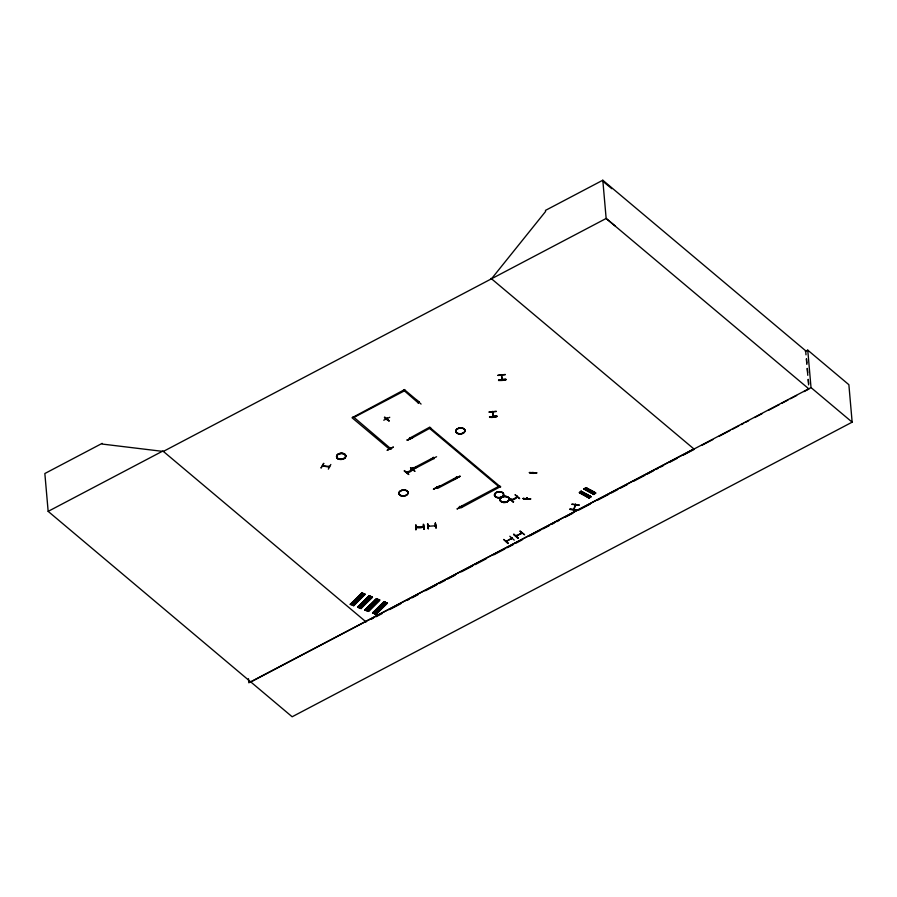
<?xml version="1.0" encoding="UTF-8"?>
<svg xmlns="http://www.w3.org/2000/svg" width="897" height="897" viewBox="0 0 897 897"><rect width="100%" height="100%" fill="white"/><g stroke="black" fill="none" stroke-linecap="round" stroke-linejoin="round"><path stroke-width="1.35" d="M530.609 498.62L530.564 499.203L523.276 498.743M570.133 508.891L570.055 509.462L577.231 510.225M577.287 509.765L577.22 510.292M527.245 497.768L526.819 498.71L526.763 498.082M533.255 473.033L532.908 472.427M575.235 505.303L575.616 504.372M575.683 504.977L573.867 509.631L573.755 508.577M492.688 411.443L493.384 416.735L493.238 415.726M501.457 374.632L501.849 375.249M502.253 378.893L502.387 379.487M511.952 538.323L506.043 541.429L506.614 540.723M506.738 541.295L506.424 540.599M511.649 500.078L517.3 496.837M511.537 538.211L511.537 538.805L511.738 537.808M516.694 497.151L517.401 496.422M516.762 536.025L516.638 535.453M522.065 533.21L516.01 536.159L522.088 532.627M387.055 418.944L386.854 418.35L387.022 419.37M386.977 419.179L387.459 418.316M418.372 402.125L418.338 402.731L418.574 401.733M492.823 412.452L492.431 411.476M501.434 375.294L502.387 379.812M501.838 375.619L501.703 374.61M501.984 379.521C511.795 378.579 500.941 381.64 498.53 380.003M529.432 472.775L536.787 472.887L529.409 472.45M523.276 498.799L523.31 498.227M513.555 501.558L513.252 502.051L509.193 497.891M509.16 498.183L513.533 501.815M513.252 502.04L508.913 498.328M508.207 543.044L507.904 543.537L503.811 539.433M508.195 543.302L503.834 539.635M518.242 537.774L517.939 538.256L513.88 534.107M513.846 534.399L518.264 538.088M517.939 538.245L513.6 534.545M389.04 420.648C384.678 419.415 381.617 413.237 389.018 420.906M404.188 470.981L408.819 474.535L404.469 470.544M386.753 419.101L386.641 418.462M387.28 418.193L387.168 419.415L387.1 418.607M390.576 448.108L390.644 449.341L390.823 448.578M409.873 438.577L410.187 437.971M434.182 457.93L434.182 458.647L433.486 458.345M459.701 506.469C459.791 508.554 459.118 505.751 460.834 507.949L500.593 486.544M427.891 523.938L428.362 528.479M415.838 525.104L415.894 529.97L415.883 524.835M591.033 496.646L589.15 498.07L579.283 492.688L581.211 491.242M580.897 491.478L590.506 497.039L590.888 496.422M591.045 496.624L581.077 491.186L590.831 496.792M584.037 489.1L584.44 488.607L594.419 494.056L593.87 494.482L584.003 489.1L585.92 487.676M585.618 487.89L595.406 493.305M593.836 494.482L595.776 493.025L585.797 487.598L595.608 492.845M589.161 498.048L579.395 492.531L589.71 497.622M594.162 494.236L584.44 488.697M323.548 463.401L320.991 468.077L323.851 463.413M322.853 465.722L322.64 465.195M323.436 465.846L323.29 465.263L323.268 466.048M328.986 466.328L329.031 466.866M328.347 469.165L330.825 464.478M428.194 526.281L435.516 525.777L435.527 525.059M435.583 525.765L434.753 525.676L435.572 525.597M416.914 527.582L416.881 526.999M422.756 526.875L423.474 527.021L423.35 526.292M575.325 504.933L573.632 509.552L573.531 508.947M575.56 505.303L575.392 504.293M512.075 538.514L511.907 537.774M516.807 536.036L516.01 536.193L516.044 535.543M521.572 532.93L521.639 533.502L521.762 532.526M386.831 419.034L387.392 419.28M410.635 469.736L410.893 470.263L416.881 467.102L406.576 472.607L407.361 472.024M412.698 469.714L412.104 470.006L411.947 469.209M585.797 487.665L585.382 488.091L595.451 493.272M491.511 278.788L545.578 211.479L545.488 210.391L602.806 180.23L805.641 350.749L805.999 354.842M350.492 604.253L361.872 592.85L364.9 594.083L353.508 605.475M350.312 604.298L362.119 593.175M362.063 593.152L350.637 604.432L362.466 593.085L351.288 604.69L362.713 593.41M350.895 604.533L362.511 593.209M352.678 605.273L364.305 593.848L352.667 605.251L353.272 605.509M352.913 605.24L364.283 593.949M353.093 605.441L364.9 594.083L353.71 605.677L365.113 594.408M361.11 608.57L357.623 607.146L369.261 595.743L357.634 607.168L369.261 595.743L372.289 596.976L361.099 608.57M369.856 595.989L358.688 607.572L369.856 595.989L357.836 607.022M371.706 596.841L360.067 608.166L371.694 596.74L372.143 597.144M372.524 597.301L360.65 608.401L372.064 597.099M368.42 611.429L364.922 610.016L376.348 598.736L379.588 599.835L368.398 611.429L379.801 600.16M365.001 610.05L376.561 598.602L377.2 598.972M376.807 598.927L365.326 610.184L377.413 599.162L365.909 610.42L365.135 609.882M377.155 598.848L365.942 610.442M367.366 611.025L378.994 599.6L367.355 611.003L368.196 611.238L379.622 599.958M367.422 611.048L378.994 599.6M367.815 611.193L379.42 600.003M372.58 613.021L383.983 601.73L387.482 603.143L375.989 614.4L372.816 612.999M372.636 613.043L384.208 601.595L384.791 601.842L373.029 613.2M384.791 601.842L372.782 612.875M385.06 602.156L373.152 613.245M387.235 602.93L386.416 602.717L375.249 613.985M386.641 602.593L375.069 614.041L376.011 614.423M375.596 614.254L387.224 602.829L375.395 614.165L386.618 602.694M428.273 526.281L428.979 525.821M435.493 525.799L435.37 525.014M512.041 499.842L512.03 499.237M522.032 533.255L521.931 532.504M418.742 401.699L418.854 402.473L418.888 401.834M580.404 492.991L582.075 491.724M585.124 489.403L586.795 488.136M590.405 492.296L592.076 491.029M588.241 495.099L586.56 496.232M592.962 493.686L594.61 492.296M501.479 375.249L502.107 379.947L502.062 379.353M511.402 499.876L511.357 499.326M506.065 541.362L506.009 540.813M418.204 402.495L418.854 402.473M322.685 465.745L329.58 466.485M361.704 593.029L362.478 593.186M350.234 604.253L353.71 605.677M350.873 604.533L350.447 604.13M360.045 608.144L371.874 597.032M805.304 351.411L807.749 350.133L848.876 384.701L852.15 422.162L292.153 716.77L48.158 511.368L162.884 451.012L366.111 621.969M353.16 416.657L390.621 448.578L389.455 449.195L352.039 417.744L404.738 389.522M403.583 390.139L418.148 402.82L419.269 401.744M429.854 427.073L409.996 438.005L410.848 438.711L430.706 427.779M413.382 468.043L414.336 468.862L434.226 458.389L433.374 457.683L413.125 468.234M436.861 487.822L456.629 477.226L457.481 477.944L437.579 488.405L436.693 487.217M459.713 507.029L499.752 485.826M515.158 494.752L519.52 498.418M511.582 499.517C510.46 501.042 518.858 497.97 517.076 496.321M511.626 500.055L511.772 499.113M506.031 540.835L506.233 541.586L512.052 537.908M514.25 540.14L509.821 536.238M250.992 681.877L693.863 448.904L491.029 278.384M807.749 350.133L811.023 387.594L248.805 682.796L248.447 678.67M371.066 619.367L373.544 618.067M376.022 616.755L382.212 613.503M389.646 609.59L400.791 603.726M406.991 600.474L409.469 599.162M411.947 597.862L418.137 594.61M425.57 590.697L436.716 584.833M439.194 583.532L445.383 580.269M447.861 578.969L455.295 575.055M461.484 571.804L472.629 565.94M475.107 564.628L486.264 558.764M493.686 554.862L504.843 548.998M507.31 547.686L513.51 544.434M515.988 543.134L522.177 539.871M529.611 535.957L540.756 530.093M543.234 528.793L549.424 525.541M551.902 524.229L554.38 522.929M556.858 521.628L559.336 520.327M565.525 517.064L572.959 513.151M579.148 509.9L590.304 504.036M597.727 500.122L608.884 494.258M611.362 492.958L617.551 489.695M620.029 488.394L627.463 484.481M633.652 481.229L644.797 475.365M647.275 474.065L653.465 470.802M655.942 469.501L658.42 468.2M660.898 466.889L663.376 465.588M669.566 462.336L677 458.423M683.189 455.16L694.345 449.296M701.734 445.405L712.835 439.575M719.002 436.334L730.091 430.493M732.557 429.192L738.724 425.952M741.18 424.662L743.647 423.362M746.113 422.061L748.58 420.771M754.747 417.52L762.147 413.629M768.303 410.389L779.403 404.558M781.87 403.258L788.026 400.017M790.492 398.717L796.659 395.476M804.06 391.585L808.982 388.984L606.148 218.476L602.806 180.23M421.074 404.076L416.668 400.152M384.409 417.453L389.063 420.962M389.758 417.284L383.737 420.2M387.257 450.339L393.278 447.211M407.103 439.822L407.373 440.337L413.371 437.209M414.863 471.351L410.523 467.64L414.784 471.116M416.657 466.675L410.68 470.006M436.592 456.741L430.369 459.623M433.576 489.28L439.597 486.152M439.631 486.252L433.397 489.168L439.575 485.939M453.96 479.424C472.584 469.961 441.133 486.297 459.903 476.049M463.188 506.02L456.977 508.991L462.942 505.56M532.953 472.966L532.717 472.854M322.752 465.756L322.808 465.173M428.06 528.748L427.589 523.971L428.418 528.445M521.639 533.502L521.348 532.751M516.291 535.744L516.201 536.328L516.268 535.722M511.537 538.772L511.324 538.021M413.472 468.514L413.382 467.528L413.113 468.178M515.237 494.987L519.598 498.654M519.924 531.203L524.566 534.769L520.182 531.08M505.28 374.464L497.913 375.238M497.936 375.451L505.303 374.677M502.208 379.633L505.897 379.296M505.919 379.543L498.553 380.317M498.586 380.541L505.953 379.756M496.276 411.51L488.887 412.104L496.254 411.297M493.025 416.298C503.217 415.031 490.513 418.91 489.504 416.836M493.193 416.466L496.882 416.13M496.893 416.376L489.538 417.183M489.56 417.385L496.927 416.634M427.555 524.016L428.441 528.759M435.348 523.299L436.222 528.03L435.314 522.985M428.149 525.732L428.878 526.438L428.811 525.631M423.317 526.797C406.049 526.135 423.115 529.779 423.272 526.247M423.743 529.252L423.664 524.453L424.09 529.264M409.951 438.588L409.548 437.714M413.326 468.066L413.685 467.786M428.374 526.461L428.295 525.676M329.39 467.191L329.334 466.653M422.767 527.077L422.756 526.292M529.432 472.663L536.787 472.91M571.983 504.338L579.17 505.168M435.404 523.243L435.875 528.019M434.787 525.866L434.854 525.07M590.607 496.871L580.751 491.433M589.239 497.824L579.72 492.195L589.486 497.801M322.729 465.958L329.468 467.18L329.468 466.418M368.095 596.897L371.123 598.12M375.395 599.757L378.433 600.979M383.03 602.75L386.069 603.973M360.706 594.005L363.745 595.227M370.416 604.668L373.455 605.89M378.052 607.661L381.09 608.884M355.728 598.916L358.766 600.138M363.117 601.809L366.144 603.031M369.261 605.811L372.289 607.034M376.897 608.805L379.936 610.027M354.573 600.059L357.6 601.282M361.951 602.952L364.989 604.174M368.23 606.832L371.268 608.054M375.865 609.825L378.904 611.048M353.541 601.08L356.58 602.302M360.93 603.973L363.958 605.195M367.075 607.975L370.102 609.198M374.711 610.969L377.749 612.191M352.386 602.223L355.414 603.446M359.764 605.116L362.803 606.338M373.937 611.732L376.975 612.954M358.991 605.879L362.029 607.101M366.29 608.738L369.329 609.96M351.602 602.986L354.64 604.208M502.073 379.891L501.972 378.971M493.002 416.69L492.98 415.76M436.884 488.215L437.142 487.508M459.746 507.422L459.589 506.457M585.472 487.845L595.518 493.227M584.126 488.854L594.206 494.213M584.115 488.943L593.949 494.325M575.683 504.876L575.639 504.327M456.708 477.496L456.584 476.756M416.186 527.615L416.713 526.808M602.907 181.329L611.81 188.695M615.05 225.842L606.148 218.476L163.288 451.449L102.236 444.06L102.168 443.365L44.85 473.515L48.158 511.368M811.023 387.594L852.15 422.162M404.782 389.993L419.314 402.215M429.898 427.533L500.638 487.015M433.531 458.389L433.341 457.212M460.049 507.265L460.004 506.727M390.868 449.117L390.161 448.377M459.376 507.119L459.387 506.57M501.513 375.619L501.423 374.744M493.036 416.69L492.487 412.071M806.504 358.856L806.863 362.982M807.345 368.488L807.704 372.614M808.309 379.498L808.668 383.624M806.358 358.946L806.84 364.406M807.199 368.499L807.793 375.327M808.152 379.431L808.623 384.891M593.949 491.926L592.278 493.193M592.951 491.388L591.28 492.655M591.067 490.356L589.396 491.623M589.89 495.884L588.23 497.151M589.228 495.514L587.557 496.781M587.344 494.482L585.674 495.749M586.346 493.944L584.676 495.211M579.126 504.944L571.972 504.125M575.145 504.719L575.235 505.37M533.154 472.439L533.154 473.47L532.807 472.517M527.178 497.712L527.122 498.698L526.931 497.7M517.244 496.288L517.367 497.073M516.885 496.725L516.818 497.319L516.661 496.534M516.459 535.318L516.526 535.89M498.586 486.443L429.54 428.396M456.528 477.058L456.73 477.966L456.349 477.058M436.839 487.25L437.007 488.271L436.48 487.318M418.148 401.946L418.271 402.719M418.08 402.204L418.148 402.82M423.261 524.207L423.776 529.252M413.069 467.629L413.102 468.245M409.963 437.534L410.198 438.476M412.53 468.974L412.642 469.748M412.362 468.996C414.055 470.577 405.993 474.221 406.834 472.17M404.424 390.845L354.012 417.374M416.197 526.853L416.264 527.66L416.051 526.909M407.137 471.777L407.316 472.517L407.025 471.766M393.256 447.009L387.257 450.126M390.374 448.276L390.464 448.859M523.321 498.497L530.62 498.934L523.321 498.53M570.144 509.16L577.32 510.023L570.144 509.193M413.158 436.962L407.137 440.135L413.169 436.996M412.228 469.961L412.205 469.95M496.187 497.353A4.597 2.983 -5 0 0 503.598 495.11A4.597 2.983 -5 0 0 497.409 492.173A4.597 2.983 -5 0 0 496.187 497.353M496.164 497.129A4.597 2.983 -5 0 0 503.587 494.886A4.597 2.971 -5 0 0 497.398 491.948A4.597 2.983 -5 0 0 496.164 497.129A4.597 2.971 -5 0 0 503.576 494.875A4.597 2.983 -5 0 0 497.387 491.948A4.597 2.971 -5 0 0 496.176 497.117M501.692 501.984A4.597 2.983 -5 0 0 509.115 499.741A4.597 2.983 -5 0 0 502.925 496.803A4.62 2.994 -5 0 0 501.681 502.006A4.62 2.994 -5 0 0 509.137 499.752A4.62 2.994 -5 0 0 502.914 496.803A4.597 2.983 -5 0 0 501.692 501.984M501.67 501.737A4.597 2.983 -5 0 0 509.092 499.494A4.597 2.983 -5 0 0 502.903 496.568A4.597 2.983 -5 0 0 501.67 501.737A4.597 2.971 -5 0 0 509.081 499.506A4.597 2.971 -5 0 0 502.903 496.579A4.597 2.971 -5 0 0 501.681 501.748M400.645 495.649A4.597 2.983 -5 0 0 408.057 493.406A4.597 2.983 -5 0 0 401.867 490.468A4.597 2.983 -5 0 0 400.645 495.649M400.623 495.402A4.597 2.983 -5 0 0 408.034 493.159A4.597 2.983 -5 0 0 401.845 490.222A4.597 2.983 -5 0 0 400.623 495.402A4.597 2.971 -5 0 0 408.034 493.171A4.597 2.971 -5 0 0 401.845 490.233A4.597 2.971 -5 0 0 400.634 495.402M338.281 458.939A4.62 2.994 -5 0 0 345.726 456.685A4.62 2.994 -5 0 0 339.503 453.736A4.62 2.994 -5 0 0 338.281 458.939M338.27 458.692A4.597 2.983 -5 0 0 345.693 456.45A4.597 2.983 -5 0 0 339.492 453.512A4.597 2.983 -5 0 0 338.27 458.692A4.597 2.971 -5 0 0 345.681 456.461A4.597 2.971 -5 0 0 339.503 453.534A4.597 2.971 -5 0 0 338.281 458.692M338.281 458.95A4.62 2.994 -5 0 0 345.726 456.708A4.62 2.994 -5 0 0 339.515 453.759A4.62 2.994 -5 0 0 338.281 458.95M457.548 433.543A4.597 2.983 -5 0 0 464.96 431.3A4.597 2.983 -5 0 0 458.771 428.362A4.597 2.983 -5 0 0 457.548 433.543M457.526 433.296A4.597 2.983 -5 0 0 464.938 431.053A4.597 2.983 -5 0 0 458.748 428.127A4.597 2.983 -5 0 0 457.526 433.296A4.597 2.971 -5 0 0 464.926 431.065A4.597 2.971 -5 0 0 458.748 428.138A4.597 2.971 -5 0 0 457.526 433.307"/></g></svg>
